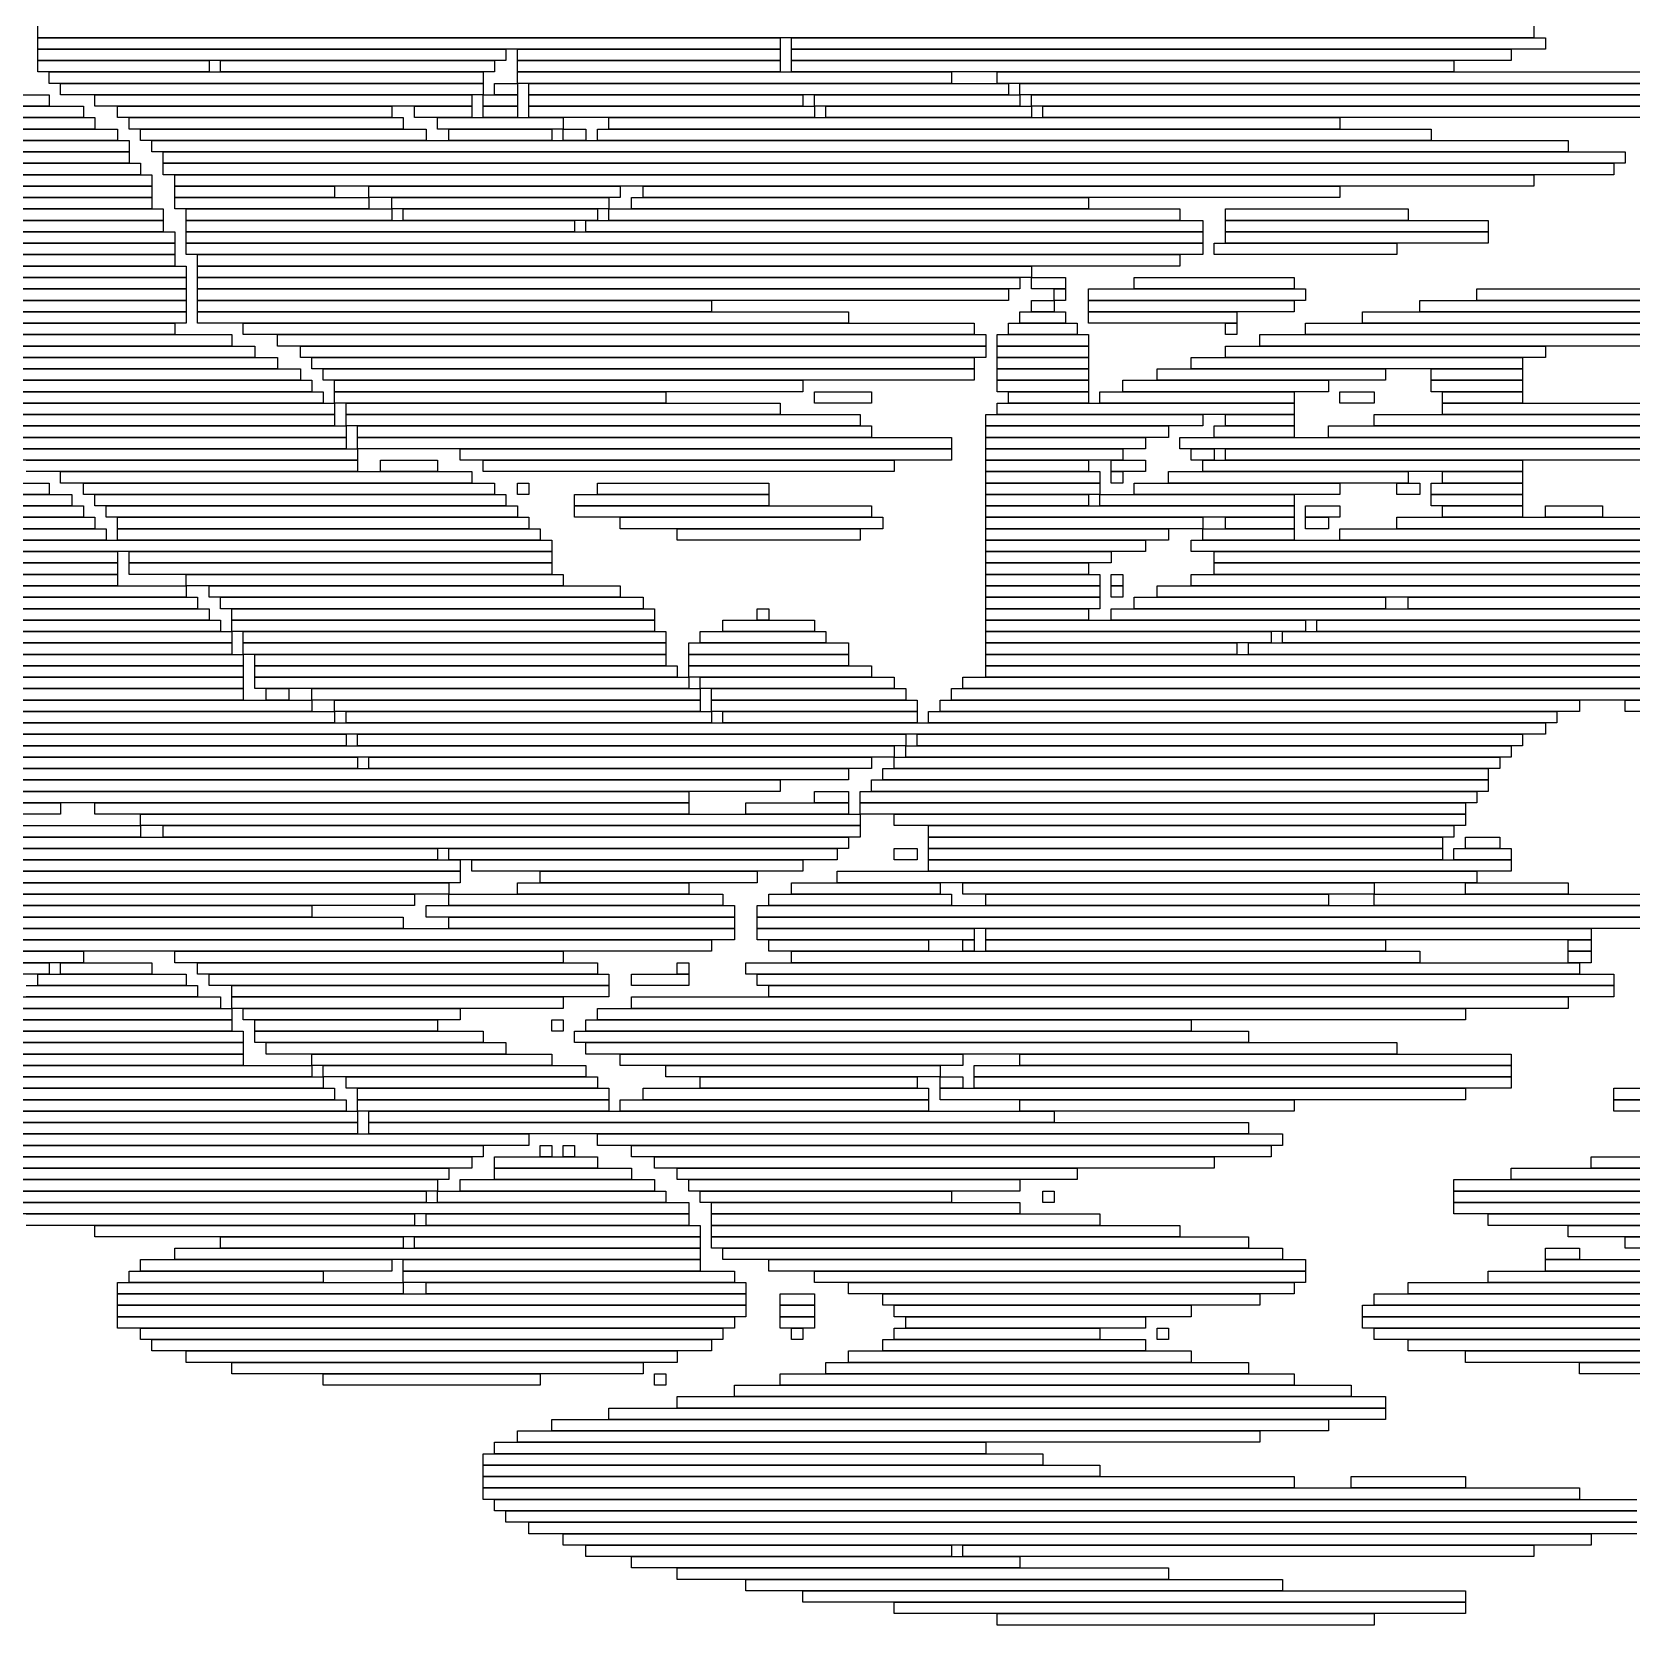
# Model space of a CAD drawing. Extents: x 39 to 985, y 65 to 958.
# Drawn here: x 126.5 to 266.5, y 71 to 210.5 of the extents above; entities that cross this region are included whole.
import ezdxf

# ---------------------------------------------------------------- set-up
doc = ezdxf.new("R2010")
doc.units = 0

msp = doc.modelspace()

# ---------------------------------------------------------------- linework, layer by layer
for p, q in [((127, 210), (127, 211)), ((258, 210), (127, 210)), ((127, 210), (192, 210)), ((127, 209), (127, 210)), ((192, 210), (192, 209)), ((193, 210), (259, 210)), ((193, 209), (193, 210)), ((258, 211), (258, 210)), ((259, 210), (259, 209)), ((192, 209), (127, 209)), ((127, 209), (168, 209)), ((127, 208), (127, 209)), ((168, 209), (168, 208)), ((169, 209), (192, 209)), ((169, 208), (169, 209)), ((192, 209), (192, 208)), ((259, 209), (193, 209)), ((193, 209), (256, 209)), ((193, 208), (193, 209)), ((256, 209), (256, 208)), ((168, 208), (127, 208)), ((127, 208), (142, 208)), ((127, 207), (127, 208)), ((142, 208), (142, 207)), ((143, 208), (167, 208)), ((143, 207), (143, 208)), ((167, 208), (167, 207)), ((192, 208), (169, 208)), ((169, 208), (192, 208)), ((169, 207), (169, 208)), ((192, 208), (192, 207)), ((256, 208), (193, 208)), ((193, 208), (251, 208)), ((193, 207), (193, 208)), ((251, 208), (251, 207)), ((142, 207), (127, 207)), ((128, 207), (166, 207)), ((128, 206), (128, 207)), ((166, 206), (128, 206)), ((129, 206), (166, 206)), ((129, 205), (129, 206)), ((167, 207), (143, 207)), ((166, 207), (166, 206)), ((166, 206), (166, 205)), ((167, 206), (169, 206)), ((167, 205), (167, 206)), ((192, 207), (169, 207)), ((169, 207), (207, 207)), ((169, 206), (169, 207)), ((207, 206), (169, 206)), ((169, 206), (169, 205)), ((170, 206), (212, 206)), ((170, 205), (170, 206)), ((251, 207), (193, 207)), ((207, 207), (207, 206)), ((211, 207), (273, 207)), ((211, 206), (211, 207)), ((273, 206), (211, 206)), ((212, 206), (212, 205)), ((213, 206), (278, 206)), ((213, 205), (213, 206)), ((67, 205), (128, 205)), ((128, 205), (128, 204)), ((166, 205), (129, 205)), ((132, 205), (165, 205)), ((132, 204), (132, 205)), ((165, 205), (165, 204)), ((166, 205), (169, 205)), ((166, 204), (166, 205)), ((169, 205), (167, 205)), ((169, 205), (169, 204)), ((212, 205), (170, 205)), ((170, 205), (194, 205)), ((170, 204), (170, 205)), ((194, 205), (194, 204)), ((195, 205), (213, 205)), ((195, 204), (195, 205)), ((278, 205), (213, 205)), ((213, 205), (213, 204)), ((214, 205), (278, 205)), ((214, 204), (214, 205)), ((66, 204), (131, 204)), ((131, 203), (66, 203)), ((66, 203), (132, 203)), ((128, 204), (67, 204)), ((131, 204), (131, 203)), ((165, 204), (132, 204)), ((132, 203), (132, 202)), ((134, 204), (158, 204)), ((134, 203), (134, 204)), ((158, 203), (134, 203)), ((135, 203), (159, 203)), ((135, 202), (135, 203)), ((158, 204), (158, 203)), ((159, 203), (159, 202)), ((160, 204), (165, 204)), ((160, 203), (160, 204)), ((165, 203), (160, 203)), ((162, 203), (173, 203)), ((162, 202), (162, 203)), ((165, 204), (165, 203)), ((169, 204), (166, 204)), ((166, 204), (169, 204)), ((166, 203), (166, 204)), ((169, 203), (166, 203)), ((169, 204), (169, 203)), ((194, 204), (170, 204)), ((170, 204), (195, 204)), ((170, 203), (170, 204)), ((195, 203), (170, 203)), ((173, 203), (173, 202)), ((177, 203), (241, 203)), ((177, 202), (177, 203)), ((213, 204), (195, 204)), ((195, 204), (195, 203)), ((196, 204), (214, 204)), ((196, 203), (196, 204)), ((214, 203), (196, 203)), ((278, 204), (214, 204)), ((214, 204), (214, 203)), ((215, 204), (272, 204)), ((215, 203), (215, 204)), ((272, 203), (215, 203)), ((241, 203), (241, 202)), ((65, 202), (134, 202)), ((132, 202), (66, 202)), ((134, 202), (134, 201)), ((159, 202), (135, 202)), ((136, 202), (161, 202)), ((136, 201), (136, 202)), ((161, 202), (161, 201)), ((173, 202), (162, 202)), ((163, 202), (172, 202)), ((163, 201), (163, 202)), ((172, 202), (172, 201)), ((173, 202), (175, 202)), ((173, 201), (173, 202)), ((175, 202), (175, 201)), ((176, 202), (249, 202)), ((176, 201), (176, 202)), ((241, 202), (177, 202)), ((249, 202), (249, 201)), ((134, 201), (65, 201)), ((65, 201), (135, 201)), ((135, 201), (135, 200)), ((161, 201), (136, 201)), ((137, 201), (261, 201)), ((137, 200), (137, 201)), ((172, 201), (163, 201)), ((175, 201), (173, 201)), ((249, 201), (176, 201)), ((261, 201), (261, 200)), ((64, 199), (136, 199)), ((135, 200), (65, 200)), ((65, 200), (135, 200)), ((135, 199), (65, 199)), ((135, 200), (135, 199)), ((136, 199), (136, 198)), ((261, 200), (137, 200)), ((138, 200), (266, 200)), ((138, 199), (138, 200)), ((266, 199), (138, 199)), ((138, 199), (265, 199)), ((138, 198), (138, 199)), ((265, 199), (265, 198)), ((266, 200), (266, 199)), ((136, 198), (64, 198)), ((100, 198), (137, 198)), ((137, 198), (137, 197)), ((265, 198), (138, 198)), ((139, 198), (258, 198)), ((139, 197), (139, 198)), ((258, 198), (258, 197)), ((137, 197), (100, 197)), ((103, 197), (137, 197)), ((137, 196), (103, 196)), ((105, 196), (137, 196)), ((137, 197), (137, 196)), ((137, 196), (137, 195)), ((258, 197), (139, 197)), ((139, 197), (153, 197)), ((139, 196), (139, 197)), ((153, 196), (139, 196)), ((139, 196), (156, 196)), ((139, 195), (139, 196)), ((153, 197), (153, 196)), ((156, 197), (178, 197)), ((156, 196), (156, 197)), ((178, 196), (156, 196)), ((156, 196), (156, 195)), ((158, 196), (177, 196)), ((158, 195), (158, 196)), ((177, 196), (177, 195)), ((178, 197), (178, 196)), ((179, 196), (219, 196)), ((179, 195), (179, 196)), ((180, 197), (241, 197)), ((180, 196), (180, 197)), ((241, 196), (180, 196)), ((219, 196), (219, 195)), ((241, 197), (241, 196)), ((137, 195), (105, 195)), ((106, 195), (138, 195)), ((138, 195), (138, 194)), ((156, 195), (139, 195)), ((140, 195), (158, 195)), ((140, 194), (140, 195)), ((177, 195), (158, 195)), ((158, 195), (158, 194)), ((159, 195), (176, 195)), ((159, 194), (159, 195)), ((176, 195), (176, 194)), ((177, 195), (227, 195)), ((177, 194), (177, 195)), ((219, 195), (179, 195)), ((227, 195), (227, 194)), ((231, 195), (247, 195)), ((231, 194), (231, 195)), ((247, 195), (247, 194)), ((138, 194), (106, 194)), ((106, 194), (138, 194)), ((138, 194), (138, 193)), ((158, 194), (140, 194)), ((140, 194), (174, 194)), ((140, 193), (140, 194)), ((176, 194), (159, 194)), ((174, 194), (174, 193)), ((175, 194), (229, 194)), ((175, 193), (175, 194)), ((227, 194), (177, 194)), ((229, 194), (229, 193)), ((247, 194), (231, 194)), ((231, 194), (254, 194)), ((231, 193), (231, 194)), ((254, 194), (254, 193)), ((138, 193), (106, 193)), ((107, 193), (139, 193)), ((139, 192), (107, 192)), ((108, 192), (139, 192)), ((139, 193), (139, 192)), ((139, 192), (139, 191)), ((174, 193), (140, 193)), ((140, 193), (229, 193)), ((140, 192), (140, 193)), ((229, 192), (140, 192)), ((140, 192), (229, 192)), ((140, 191), (140, 192)), ((229, 193), (175, 193)), ((229, 193), (229, 192)), ((229, 192), (229, 191)), ((230, 192), (246, 192)), ((230, 191), (230, 192)), ((254, 193), (231, 193)), ((231, 193), (254, 193)), ((231, 192), (231, 193)), ((254, 192), (231, 192)), ((246, 192), (246, 191)), ((254, 193), (254, 192)), ((139, 191), (108, 191)), ((108, 191), (139, 191)), ((139, 191), (139, 190)), ((229, 191), (140, 191)), ((141, 191), (227, 191)), ((141, 190), (141, 191)), ((227, 191), (227, 190)), ((246, 191), (230, 191)), ((86, 190), (140, 190)), ((140, 189), (86, 189)), ((139, 190), (108, 190)), ((112, 189), (140, 189)), ((140, 190), (140, 189)), ((140, 189), (140, 188)), ((227, 190), (141, 190)), ((141, 190), (214, 190)), ((141, 189), (141, 190)), ((214, 189), (141, 189)), ((141, 189), (213, 189)), ((141, 188), (141, 189)), ((213, 189), (213, 188)), ((214, 190), (214, 189)), ((214, 189), (217, 189)), ((214, 188), (214, 189)), ((217, 189), (217, 188)), ((223, 189), (237, 189)), ((223, 188), (223, 189)), ((237, 189), (237, 188)), ((140, 188), (112, 188)), ((114, 188), (140, 188)), ((140, 188), (140, 187)), ((213, 188), (141, 188)), ((141, 188), (212, 188)), ((141, 187), (141, 188)), ((212, 188), (212, 187)), ((217, 188), (214, 188)), ((216, 188), (217, 188)), ((216, 187), (216, 188)), ((217, 188), (217, 187)), ((219, 188), (238, 188)), ((219, 187), (219, 188)), ((237, 188), (223, 188)), ((238, 188), (238, 187)), ((253, 188), (279, 188)), ((253, 187), (253, 188)), ((140, 187), (114, 187)), ((115, 187), (140, 187)), ((140, 187), (140, 186)), ((212, 187), (141, 187)), ((141, 187), (186, 187)), ((141, 186), (141, 187)), ((186, 187), (186, 186)), ((214, 187), (216, 187)), ((214, 186), (214, 187)), ((217, 187), (216, 187)), ((216, 187), (216, 186)), ((238, 187), (219, 187)), ((219, 187), (237, 187)), ((219, 186), (219, 187)), ((237, 187), (237, 186)), ((248, 187), (286, 187)), ((248, 186), (248, 187)), ((279, 187), (253, 187)), ((140, 186), (115, 186)), ((115, 186), (140, 186)), ((140, 185), (115, 185)), ((116, 185), (139, 185)), ((139, 185), (139, 184)), ((140, 186), (140, 185)), ((186, 186), (141, 186)), ((141, 186), (198, 186)), ((141, 185), (141, 186)), ((198, 185), (141, 185)), ((145, 185), (209, 185)), ((145, 184), (145, 185)), ((198, 186), (198, 185)), ((209, 185), (209, 184)), ((212, 185), (218, 185)), ((212, 184), (212, 185)), ((213, 186), (217, 186)), ((213, 185), (213, 186)), ((217, 185), (213, 185)), ((216, 186), (214, 186)), ((217, 186), (217, 185)), ((218, 185), (218, 184)), ((237, 186), (219, 186)), ((219, 186), (232, 186)), ((219, 185), (219, 186)), ((232, 185), (219, 185)), ((231, 185), (232, 185)), ((231, 184), (231, 185)), ((232, 186), (232, 185)), ((232, 185), (232, 184)), ((238, 185), (299, 185)), ((238, 184), (238, 185)), ((243, 186), (290, 186)), ((243, 185), (243, 186)), ((290, 185), (243, 185)), ((286, 186), (248, 186)), ((79, 184), (144, 184)), ((139, 184), (116, 184)), ((144, 184), (144, 183)), ((209, 184), (145, 184)), ((148, 184), (210, 184)), ((148, 183), (148, 184)), ((210, 184), (210, 183)), ((211, 184), (219, 184)), ((211, 183), (211, 184)), ((218, 184), (212, 184)), ((219, 184), (219, 183)), ((232, 184), (231, 184)), ((234, 184), (297, 184)), ((234, 183), (234, 184)), ((299, 184), (238, 184)), ((77, 182), (148, 182)), ((78, 183), (146, 183)), ((146, 182), (78, 182)), ((144, 183), (79, 183)), ((146, 183), (146, 182)), ((210, 183), (148, 183)), ((148, 182), (148, 181)), ((150, 183), (210, 183)), ((150, 182), (150, 183)), ((210, 182), (150, 182)), ((151, 182), (209, 182)), ((151, 181), (151, 182)), ((209, 182), (209, 181)), ((210, 183), (210, 182)), ((219, 183), (211, 183)), ((211, 183), (219, 183)), ((211, 182), (211, 183)), ((219, 182), (211, 182)), ((211, 182), (219, 182)), ((211, 181), (211, 182)), ((219, 183), (219, 182)), ((219, 182), (219, 181)), ((228, 182), (257, 182)), ((228, 181), (228, 182)), ((231, 183), (259, 183)), ((231, 182), (231, 183)), ((259, 182), (231, 182)), ((297, 183), (234, 183)), ((257, 182), (257, 181)), ((259, 183), (259, 182)), ((76, 181), (150, 181)), ((148, 181), (77, 181)), ((150, 181), (150, 180)), ((209, 181), (151, 181)), ((152, 181), (209, 181)), ((152, 180), (152, 181)), ((209, 181), (209, 180)), ((219, 181), (211, 181)), ((211, 181), (219, 181)), ((211, 180), (211, 181)), ((219, 181), (219, 180)), ((225, 181), (245, 181)), ((225, 180), (225, 181)), ((257, 181), (228, 181)), ((245, 181), (245, 180)), ((249, 181), (257, 181)), ((249, 180), (249, 181)), ((257, 181), (257, 180)), ((150, 180), (76, 180)), ((76, 180), (151, 180)), ((151, 180), (151, 179)), ((209, 180), (152, 180)), ((153, 180), (194, 180)), ((153, 179), (153, 180)), ((194, 180), (194, 179)), ((219, 180), (211, 180)), ((211, 180), (219, 180)), ((211, 179), (211, 180)), ((219, 180), (219, 179)), ((222, 180), (240, 180)), ((222, 179), (222, 180)), ((245, 180), (225, 180)), ((240, 180), (240, 179)), ((257, 180), (249, 180)), ((249, 180), (257, 180)), ((249, 179), (249, 180)), ((257, 180), (257, 179)), ((75, 178), (153, 178)), ((151, 179), (76, 179)), ((76, 179), (152, 179)), ((152, 178), (76, 178)), ((152, 179), (152, 178)), ((194, 179), (153, 179)), ((153, 179), (182, 179)), ((153, 178), (153, 179)), ((182, 178), (153, 178)), ((153, 178), (153, 177)), ((154, 178), (192, 178)), ((154, 177), (154, 178)), ((182, 179), (182, 178)), ((192, 178), (192, 177)), ((195, 179), (200, 179)), ((195, 178), (195, 179)), ((200, 178), (195, 178)), ((200, 179), (200, 178)), ((219, 179), (211, 179)), ((211, 178), (237, 178)), ((211, 177), (211, 178)), ((212, 179), (219, 179)), ((212, 178), (212, 179)), ((219, 178), (212, 178)), ((219, 179), (219, 178)), ((220, 179), (237, 179)), ((220, 178), (220, 179)), ((237, 178), (220, 178)), ((240, 179), (222, 179)), ((237, 179), (237, 178)), ((237, 178), (237, 177)), ((241, 179), (244, 179)), ((241, 178), (241, 179)), ((244, 178), (241, 178)), ((244, 179), (244, 178)), ((257, 179), (249, 179)), ((250, 179), (257, 179)), ((250, 178), (250, 179)), ((257, 178), (250, 178)), ((250, 178), (278, 178)), ((250, 177), (250, 178)), ((257, 179), (257, 178)), ((153, 177), (75, 177)), ((75, 177), (153, 177)), ((153, 177), (153, 176)), ((192, 177), (154, 177)), ((154, 177), (199, 177)), ((154, 176), (154, 177)), ((199, 177), (199, 176)), ((210, 177), (229, 177)), ((210, 176), (210, 177)), ((237, 177), (211, 177)), ((229, 177), (229, 176)), ((231, 177), (237, 177)), ((231, 176), (231, 177)), ((237, 177), (237, 176)), ((244, 177), (282, 177)), ((244, 176), (244, 177)), ((278, 177), (250, 177)), ((74, 176), (154, 176)), ((154, 175), (74, 175)), ((74, 175), (154, 175)), ((153, 176), (75, 176)), ((199, 176), (154, 176)), ((154, 176), (154, 175)), ((154, 175), (154, 174)), ((155, 176), (200, 176)), ((155, 175), (155, 176)), ((200, 175), (155, 175)), ((155, 175), (207, 175)), ((155, 174), (155, 175)), ((200, 176), (200, 175)), ((207, 175), (207, 174)), ((229, 176), (210, 176)), ((210, 176), (226, 176)), ((210, 175), (210, 176)), ((226, 175), (210, 175)), ((210, 175), (224, 175)), ((210, 174), (210, 175)), ((224, 175), (224, 174)), ((226, 176), (226, 175)), ((227, 175), (289, 175)), ((227, 174), (227, 175)), ((230, 176), (237, 176)), ((230, 175), (230, 176)), ((237, 175), (230, 175)), ((237, 176), (231, 176)), ((237, 176), (237, 175)), ((240, 176), (286, 176)), ((240, 175), (240, 176)), ((286, 175), (240, 175)), ((282, 176), (244, 176)), ((154, 174), (74, 174)), ((74, 174), (155, 174)), ((207, 174), (155, 174)), ((155, 174), (155, 173)), ((164, 174), (207, 174)), ((164, 173), (164, 174)), ((207, 174), (207, 173)), ((224, 174), (210, 174)), ((210, 174), (222, 174)), ((210, 173), (210, 174)), ((222, 174), (222, 173)), ((289, 174), (227, 174)), ((228, 174), (230, 174)), ((228, 173), (228, 174)), ((230, 174), (230, 173)), ((231, 174), (297, 174)), ((231, 173), (231, 174)), ((155, 173), (74, 173)), ((126, 173), (155, 173)), ((155, 173), (155, 172)), ((157, 173), (162, 173)), ((157, 172), (157, 173)), ((162, 173), (162, 172)), ((207, 173), (164, 173)), ((166, 173), (202, 173)), ((166, 172), (166, 173)), ((202, 173), (202, 172)), ((222, 173), (210, 173)), ((210, 173), (219, 173)), ((210, 172), (210, 173)), ((219, 173), (219, 172)), ((221, 173), (224, 173)), ((221, 172), (221, 173)), ((224, 173), (224, 172)), ((230, 173), (228, 173)), ((229, 173), (257, 173)), ((229, 172), (229, 173)), ((297, 173), (231, 173)), ((257, 173), (257, 172)), ((64, 171), (128, 171)), ((155, 172), (126, 172)), ((128, 171), (128, 170)), ((129, 172), (165, 172)), ((129, 171), (129, 172)), ((165, 171), (129, 171)), ((131, 171), (167, 171)), ((131, 170), (131, 171)), ((162, 172), (157, 172)), ((165, 172), (165, 171)), ((202, 172), (166, 172)), ((167, 171), (167, 170)), ((169, 171), (170, 171)), ((169, 170), (169, 171)), ((170, 171), (170, 170)), ((176, 171), (191, 171)), ((176, 170), (176, 171)), ((191, 171), (191, 170)), ((219, 172), (210, 172)), ((210, 172), (220, 172)), ((210, 171), (210, 172)), ((220, 171), (210, 171)), ((210, 171), (220, 171)), ((210, 170), (210, 171)), ((220, 172), (220, 171)), ((220, 171), (220, 170)), ((224, 172), (221, 172)), ((221, 172), (222, 172)), ((221, 171), (221, 172)), ((222, 171), (221, 171)), ((222, 172), (222, 171)), ((223, 171), (241, 171)), ((223, 170), (223, 171)), ((226, 172), (247, 172)), ((226, 171), (226, 172)), ((247, 171), (226, 171)), ((257, 172), (229, 172)), ((241, 171), (241, 170)), ((246, 171), (248, 171)), ((246, 170), (246, 171)), ((247, 172), (247, 171)), ((248, 171), (248, 170)), ((249, 171), (257, 171)), ((249, 170), (249, 171)), ((250, 172), (257, 172)), ((250, 171), (250, 172)), ((257, 171), (250, 171)), ((257, 172), (257, 171)), ((257, 171), (257, 170)), ((63, 170), (130, 170)), ((128, 170), (64, 170)), ((130, 170), (130, 169)), ((167, 170), (131, 170)), ((132, 170), (168, 170)), ((132, 169), (132, 170)), ((168, 170), (168, 169)), ((170, 170), (169, 170)), ((174, 170), (191, 170)), ((174, 169), (174, 170)), ((191, 170), (176, 170)), ((191, 170), (191, 169)), ((220, 170), (210, 170)), ((210, 170), (219, 170)), ((210, 169), (210, 170)), ((219, 170), (219, 169)), ((220, 170), (237, 170)), ((220, 169), (220, 170)), ((241, 170), (223, 170)), ((237, 170), (237, 169)), ((248, 170), (246, 170)), ((257, 170), (249, 170)), ((249, 170), (257, 170)), ((249, 169), (249, 170)), ((257, 170), (257, 169)), ((62, 169), (131, 169)), ((131, 168), (62, 168)), ((62, 168), (132, 168)), ((130, 169), (63, 169)), ((131, 169), (131, 168)), ((168, 169), (132, 169)), ((132, 168), (132, 167)), ((133, 169), (169, 169)), ((133, 168), (133, 169)), ((169, 168), (133, 168)), ((134, 168), (170, 168)), ((134, 167), (134, 168)), ((169, 169), (169, 168)), ((170, 168), (170, 167)), ((191, 169), (174, 169)), ((174, 169), (200, 169)), ((174, 168), (174, 169)), ((200, 168), (174, 168)), ((178, 168), (201, 168)), ((178, 167), (178, 168)), ((200, 169), (200, 168)), ((201, 168), (201, 167)), ((219, 169), (210, 169)), ((210, 169), (237, 169)), ((210, 168), (210, 169)), ((237, 168), (210, 168)), ((210, 168), (229, 168)), ((210, 167), (210, 168)), ((237, 169), (220, 169)), ((229, 168), (229, 167)), ((231, 168), (237, 168)), ((231, 167), (231, 168)), ((237, 169), (237, 168)), ((237, 168), (237, 167)), ((238, 169), (241, 169)), ((238, 168), (238, 169)), ((241, 168), (238, 168)), ((238, 168), (240, 168)), ((238, 167), (238, 168)), ((240, 168), (240, 167)), ((241, 169), (241, 168)), ((246, 168), (289, 168)), ((246, 167), (246, 168)), ((257, 169), (249, 169)), ((250, 169), (257, 169)), ((250, 168), (250, 169)), ((257, 168), (250, 168)), ((257, 169), (257, 168)), ((259, 169), (264, 169)), ((259, 168), (259, 169)), ((264, 168), (259, 168)), ((264, 169), (264, 168)), ((61, 167), (133, 167)), ((132, 167), (62, 167)), ((133, 167), (133, 166)), ((170, 167), (134, 167)), ((134, 167), (171, 167)), ((134, 166), (134, 167)), ((171, 167), (171, 166)), ((201, 167), (178, 167)), ((183, 167), (199, 167)), ((183, 166), (183, 167)), ((199, 167), (199, 166)), ((229, 167), (210, 167)), ((210, 167), (226, 167)), ((210, 166), (210, 167)), ((226, 167), (226, 166)), ((229, 167), (237, 167)), ((229, 166), (229, 167)), ((237, 167), (231, 167)), ((237, 167), (237, 166)), ((240, 167), (238, 167)), ((241, 167), (309, 167)), ((241, 166), (241, 167)), ((289, 167), (246, 167)), ((133, 166), (61, 166)), ((61, 166), (172, 166)), ((171, 166), (134, 166)), ((172, 166), (172, 165)), ((199, 166), (183, 166)), ((226, 166), (210, 166)), ((210, 166), (224, 166)), ((210, 165), (210, 166)), ((224, 166), (224, 165)), ((228, 166), (282, 166)), ((228, 165), (228, 166)), ((237, 166), (229, 166)), ((309, 166), (241, 166)), ((172, 165), (61, 165)), ((105, 165), (134, 165)), ((134, 164), (105, 164)), ((107, 164), (134, 164)), ((134, 165), (134, 164)), ((134, 164), (134, 163)), ((135, 165), (172, 165)), ((135, 164), (135, 165)), ((172, 164), (135, 164)), ((135, 164), (172, 164)), ((135, 163), (135, 164)), ((172, 165), (172, 164)), ((172, 164), (172, 163)), ((224, 165), (210, 165)), ((210, 165), (221, 165)), ((210, 164), (210, 165)), ((221, 164), (210, 164)), ((210, 164), (219, 164)), ((210, 163), (210, 164)), ((219, 164), (219, 163)), ((221, 165), (221, 164)), ((282, 165), (228, 165)), ((230, 165), (286, 165)), ((230, 164), (230, 165)), ((286, 164), (230, 164)), ((230, 164), (289, 164)), ((230, 163), (230, 164)), ((134, 163), (107, 163)), ((108, 163), (134, 163)), ((134, 163), (134, 162)), ((172, 163), (135, 163)), ((140, 163), (173, 163)), ((140, 162), (140, 163)), ((173, 163), (173, 162)), ((219, 163), (210, 163)), ((210, 163), (220, 163)), ((210, 162), (210, 163)), ((220, 163), (220, 162)), ((221, 163), (222, 163)), ((221, 162), (221, 163)), ((222, 163), (222, 162)), ((228, 163), (355, 163)), ((228, 162), (228, 163)), ((289, 163), (230, 163)), ((134, 162), (108, 162)), ((109, 162), (140, 162)), ((140, 161), (109, 161)), ((110, 161), (141, 161)), ((173, 162), (140, 162)), ((140, 162), (140, 161)), ((141, 161), (141, 160)), ((142, 162), (178, 162)), ((142, 161), (142, 162)), ((178, 161), (142, 161)), ((143, 161), (180, 161)), ((143, 160), (143, 161)), ((178, 162), (178, 161)), ((180, 161), (180, 160)), ((220, 162), (210, 162)), ((210, 162), (220, 162)), ((210, 161), (210, 162)), ((220, 161), (210, 161)), ((210, 161), (220, 161)), ((210, 160), (210, 161)), ((220, 162), (220, 161)), ((220, 161), (220, 160)), ((222, 162), (221, 162)), ((221, 162), (222, 162)), ((221, 161), (221, 162)), ((222, 161), (221, 161)), ((222, 162), (222, 161)), ((223, 161), (245, 161)), ((223, 160), (223, 161)), ((225, 162), (297, 162)), ((225, 161), (225, 162)), ((297, 161), (225, 161)), ((355, 162), (228, 162)), ((245, 161), (245, 160)), ((247, 161), (297, 161)), ((247, 160), (247, 161)), ((141, 160), (110, 160)), ((111, 160), (142, 160)), ((142, 160), (142, 159)), ((180, 160), (143, 160)), ((144, 160), (181, 160)), ((144, 159), (144, 160)), ((181, 160), (181, 159)), ((190, 160), (191, 160)), ((190, 159), (190, 160)), ((191, 160), (191, 159)), ((220, 160), (210, 160)), ((210, 160), (219, 160)), ((210, 159), (210, 160)), ((219, 160), (219, 159)), ((221, 160), (299, 160)), ((221, 159), (221, 160)), ((245, 160), (223, 160)), ((297, 160), (247, 160)), ((142, 159), (111, 159)), ((111, 159), (143, 159)), ((143, 159), (143, 158)), ((181, 159), (144, 159)), ((144, 159), (181, 159)), ((144, 158), (144, 159)), ((181, 159), (181, 158)), ((187, 159), (195, 159)), ((187, 158), (187, 159)), ((191, 159), (190, 159)), ((195, 159), (195, 158)), ((219, 159), (210, 159)), ((210, 159), (238, 159)), ((210, 158), (210, 159)), ((299, 159), (221, 159)), ((238, 159), (238, 158)), ((239, 159), (301, 159)), ((239, 158), (239, 159)), ((143, 158), (111, 158)), ((112, 158), (144, 158)), ((144, 157), (112, 157)), ((112, 157), (144, 157)), ((181, 158), (144, 158)), ((144, 158), (144, 157)), ((144, 157), (144, 156)), ((145, 158), (182, 158)), ((145, 157), (145, 158)), ((182, 157), (145, 157)), ((145, 157), (182, 157)), ((145, 156), (145, 157)), ((182, 158), (182, 157)), ((182, 157), (182, 156)), ((184, 157), (198, 157)), ((184, 156), (184, 157)), ((185, 158), (196, 158)), ((185, 157), (185, 158)), ((196, 157), (185, 157)), ((195, 158), (187, 158)), ((196, 158), (196, 157)), ((198, 157), (198, 156)), ((238, 158), (210, 158)), ((210, 158), (235, 158)), ((210, 157), (210, 158)), ((235, 157), (210, 157)), ((210, 157), (232, 157)), ((210, 156), (210, 157)), ((232, 157), (232, 156)), ((233, 157), (280, 157)), ((233, 156), (233, 157)), ((235, 158), (235, 157)), ((236, 158), (277, 158)), ((236, 157), (236, 158)), ((277, 157), (236, 157)), ((301, 158), (239, 158)), ((144, 156), (112, 156)), ((113, 156), (145, 156)), ((182, 156), (145, 156)), ((145, 156), (145, 155)), ((146, 156), (182, 156)), ((146, 155), (146, 156)), ((182, 156), (182, 155)), ((198, 156), (184, 156)), ((184, 156), (198, 156)), ((184, 155), (184, 156)), ((198, 156), (198, 155)), ((232, 156), (210, 156)), ((210, 156), (307, 156)), ((210, 155), (210, 156)), ((280, 156), (233, 156)), ((145, 155), (113, 155)), ((116, 155), (145, 155)), ((145, 154), (116, 154)), ((117, 154), (145, 154)), ((145, 155), (145, 154)), ((145, 154), (145, 153)), ((182, 155), (146, 155)), ((146, 155), (183, 155)), ((146, 154), (146, 155)), ((183, 154), (146, 154)), ((146, 154), (184, 154)), ((146, 153), (146, 154)), ((183, 155), (183, 154)), ((198, 155), (184, 155)), ((184, 155), (200, 155)), ((184, 154), (184, 155)), ((200, 154), (184, 154)), ((184, 154), (184, 153)), ((185, 154), (202, 154)), ((185, 153), (185, 154)), ((200, 155), (200, 154)), ((202, 154), (202, 153)), ((208, 154), (355, 154)), ((208, 153), (208, 154)), ((307, 155), (210, 155)), ((210, 155), (309, 155)), ((210, 154), (210, 155)), ((309, 154), (210, 154)), ((145, 153), (117, 153)), ((118, 153), (145, 153)), ((145, 153), (145, 152)), ((184, 153), (146, 153)), ((147, 153), (149, 153)), ((147, 152), (147, 153)), ((149, 153), (149, 152)), ((151, 153), (185, 153)), ((151, 152), (151, 153)), ((202, 153), (185, 153)), ((185, 153), (185, 152)), ((186, 153), (203, 153)), ((186, 152), (186, 153)), ((203, 153), (203, 152)), ((207, 153), (288, 153)), ((207, 152), (207, 153)), ((355, 153), (208, 153)), ((145, 152), (118, 152)), ((119, 152), (151, 152)), ((149, 152), (147, 152)), ((185, 152), (151, 152)), ((151, 152), (151, 151)), ((153, 152), (185, 152)), ((153, 151), (153, 152)), ((185, 152), (185, 151)), ((203, 152), (186, 152)), ((186, 152), (204, 152)), ((186, 151), (186, 152)), ((204, 152), (204, 151)), ((206, 152), (262, 152)), ((206, 151), (206, 152)), ((288, 152), (207, 152)), ((262, 152), (262, 151)), ((266, 152), (290, 152)), ((266, 151), (266, 152)), ((69, 151), (153, 151)), ((153, 150), (69, 150)), ((71, 150), (259, 150)), ((151, 151), (119, 151)), ((185, 151), (153, 151)), ((153, 151), (153, 150)), ((154, 151), (186, 151)), ((154, 150), (154, 151)), ((186, 150), (154, 150)), ((204, 151), (186, 151)), ((186, 151), (186, 150)), ((187, 151), (204, 151)), ((187, 150), (187, 151)), ((204, 150), (187, 150)), ((204, 151), (204, 150)), ((205, 151), (260, 151)), ((205, 150), (205, 151)), ((260, 150), (205, 150)), ((262, 151), (206, 151)), ((259, 150), (259, 149)), ((260, 151), (260, 150)), ((290, 151), (266, 151)), ((259, 149), (71, 149)), ((74, 149), (154, 149)), ((154, 149), (154, 148)), ((155, 149), (203, 149)), ((155, 148), (155, 149)), ((203, 149), (203, 148)), ((204, 149), (257, 149)), ((204, 148), (204, 149)), ((257, 149), (257, 148)), ((154, 148), (74, 148)), ((79, 148), (202, 148)), ((202, 147), (79, 147)), ((79, 147), (155, 147)), ((203, 148), (155, 148)), ((155, 147), (155, 146)), ((156, 147), (200, 147)), ((156, 146), (156, 147)), ((200, 147), (200, 146)), ((202, 148), (202, 147)), ((202, 147), (255, 147)), ((202, 146), (202, 147)), ((203, 148), (256, 148)), ((203, 147), (203, 148)), ((256, 147), (203, 147)), ((257, 148), (204, 148)), ((255, 147), (255, 146)), ((256, 148), (256, 147)), ((78, 146), (198, 146)), ((155, 146), (79, 146)), ((200, 146), (156, 146)), ((198, 146), (198, 145)), ((201, 146), (254, 146)), ((201, 145), (201, 146)), ((255, 146), (202, 146)), ((254, 146), (254, 145)), ((77, 145), (192, 145)), ((198, 145), (78, 145)), ((192, 145), (192, 144)), ((200, 145), (254, 145)), ((200, 144), (200, 145)), ((254, 145), (201, 145)), ((254, 145), (254, 144)), ((192, 144), (77, 144)), ((77, 144), (184, 144)), ((184, 143), (77, 143)), ((77, 143), (129, 143)), ((129, 143), (129, 142)), ((132, 143), (184, 143)), ((132, 142), (132, 143)), ((184, 144), (184, 143)), ((184, 143), (184, 142)), ((189, 143), (198, 143)), ((189, 142), (189, 143)), ((195, 144), (198, 144)), ((195, 143), (195, 144)), ((198, 143), (195, 143)), ((198, 144), (198, 143)), ((198, 143), (198, 142)), ((199, 144), (253, 144)), ((199, 143), (199, 144)), ((253, 143), (199, 143)), ((199, 143), (252, 143)), ((199, 142), (199, 143)), ((254, 144), (200, 144)), ((252, 143), (252, 142)), ((253, 144), (253, 143)), ((129, 142), (77, 142)), ((184, 142), (132, 142)), ((136, 142), (199, 142)), ((136, 141), (136, 142)), ((198, 142), (189, 142)), ((252, 142), (199, 142)), ((199, 142), (199, 141)), ((202, 142), (252, 142)), ((202, 141), (202, 142)), ((252, 142), (252, 141)), ((78, 141), (136, 141)), ((136, 140), (78, 140)), ((79, 140), (198, 140)), ((199, 141), (136, 141)), ((136, 141), (136, 140)), ((138, 141), (199, 141)), ((138, 140), (138, 141)), ((199, 140), (138, 140)), ((198, 140), (198, 139)), ((199, 141), (199, 140)), ((252, 141), (202, 141)), ((205, 141), (251, 141)), ((205, 140), (205, 141)), ((251, 140), (205, 140)), ((205, 140), (250, 140)), ((205, 139), (205, 140)), ((250, 140), (250, 139)), ((251, 141), (251, 140)), ((252, 140), (255, 140)), ((252, 139), (252, 140)), ((255, 140), (255, 139)), ((198, 139), (79, 139)), ((80, 139), (162, 139)), ((162, 139), (162, 138)), ((163, 139), (197, 139)), ((163, 138), (163, 139)), ((197, 139), (197, 138)), ((202, 139), (204, 139)), ((202, 138), (202, 139)), ((204, 139), (204, 138)), ((250, 139), (205, 139)), ((205, 139), (250, 139)), ((205, 138), (205, 139)), ((250, 139), (250, 138)), ((251, 139), (256, 139)), ((251, 138), (251, 139)), ((255, 139), (252, 139)), ((256, 139), (256, 138)), ((162, 138), (80, 138)), ((81, 138), (164, 138)), ((197, 138), (163, 138)), ((164, 138), (164, 137)), ((165, 138), (194, 138)), ((165, 137), (165, 138)), ((194, 138), (194, 137)), ((204, 138), (202, 138)), ((250, 138), (205, 138)), ((205, 138), (256, 138)), ((205, 137), (205, 138)), ((256, 138), (251, 138)), ((256, 138), (256, 137)), ((164, 137), (81, 137)), ((84, 137), (164, 137)), ((164, 136), (84, 136)), ((86, 136), (163, 136)), ((163, 136), (163, 135)), ((164, 137), (164, 136)), ((194, 137), (165, 137)), ((169, 136), (184, 136)), ((169, 135), (169, 136)), ((171, 137), (190, 137)), ((171, 136), (171, 137)), ((190, 136), (171, 136)), ((184, 136), (184, 135)), ((190, 137), (190, 136)), ((193, 136), (206, 136)), ((193, 135), (193, 136)), ((197, 137), (253, 137)), ((197, 136), (197, 137)), ((253, 136), (197, 136)), ((256, 137), (205, 137)), ((206, 136), (206, 135)), ((208, 136), (244, 136)), ((208, 135), (208, 136)), ((244, 136), (244, 135)), ((252, 136), (261, 136)), ((252, 135), (252, 136)), ((253, 137), (253, 136)), ((261, 136), (261, 135)), ((163, 135), (86, 135)), ((90, 135), (160, 135)), ((160, 135), (160, 134)), ((163, 135), (187, 135)), ((163, 134), (163, 135)), ((184, 135), (169, 135)), ((187, 135), (187, 134)), ((191, 135), (207, 135)), ((191, 134), (191, 135)), ((206, 135), (193, 135)), ((207, 135), (207, 134)), ((244, 135), (208, 135)), ((210, 135), (240, 135)), ((210, 134), (210, 135)), ((240, 135), (240, 134)), ((244, 135), (273, 135)), ((244, 134), (244, 135)), ((261, 135), (252, 135)), ((160, 134), (90, 134)), ((95, 134), (151, 134)), ((151, 133), (95, 133)), ((103, 133), (159, 133)), ((151, 134), (151, 133)), ((159, 133), (159, 132)), ((161, 134), (188, 134)), ((161, 133), (161, 134)), ((188, 133), (161, 133)), ((187, 134), (163, 134)), ((163, 133), (188, 133)), ((163, 132), (163, 133)), ((188, 134), (188, 133)), ((188, 133), (188, 132)), ((190, 134), (273, 134)), ((190, 133), (190, 134)), ((273, 133), (190, 133)), ((190, 133), (272, 133)), ((190, 132), (190, 133)), ((207, 134), (191, 134)), ((240, 134), (210, 134)), ((273, 134), (244, 134)), ((159, 132), (103, 132)), ((112, 132), (188, 132)), ((188, 132), (163, 132)), ((188, 132), (188, 131)), ((272, 132), (190, 132)), ((190, 132), (209, 132)), ((190, 131), (190, 132)), ((209, 132), (209, 131)), ((210, 132), (263, 132)), ((210, 131), (210, 132)), ((263, 132), (263, 131)), ((111, 131), (186, 131)), ((188, 131), (112, 131)), ((186, 131), (186, 130)), ((209, 131), (190, 131)), ((191, 131), (205, 131)), ((191, 130), (191, 131)), ((205, 131), (205, 130)), ((208, 131), (209, 131)), ((208, 130), (208, 131)), ((209, 131), (209, 130)), ((263, 131), (210, 131)), ((210, 131), (245, 131)), ((210, 130), (210, 131)), ((245, 131), (245, 130)), ((261, 131), (263, 131)), ((261, 130), (261, 131)), ((263, 131), (263, 130)), ((106, 129), (128, 129)), ((108, 130), (131, 130)), ((131, 129), (108, 129)), ((186, 130), (111, 130)), ((128, 129), (128, 128)), ((129, 129), (137, 129)), ((129, 128), (129, 129)), ((131, 130), (131, 129)), ((137, 129), (137, 128)), ((139, 130), (173, 130)), ((139, 129), (139, 130)), ((173, 129), (139, 129)), ((141, 129), (176, 129)), ((141, 128), (141, 129)), ((173, 130), (173, 129)), ((176, 129), (176, 128)), ((183, 129), (184, 129)), ((183, 128), (183, 129)), ((184, 129), (184, 128)), ((189, 129), (262, 129)), ((189, 128), (189, 129)), ((205, 130), (191, 130)), ((193, 130), (248, 130)), ((193, 129), (193, 130)), ((248, 129), (193, 129)), ((209, 130), (208, 130)), ((245, 130), (210, 130)), ((248, 130), (248, 129)), ((263, 130), (261, 130)), ((261, 130), (263, 130)), ((261, 129), (261, 130)), ((263, 129), (261, 129)), ((262, 129), (262, 128)), ((263, 130), (263, 129)), ((128, 128), (106, 128)), ((127, 128), (140, 128)), ((127, 127), (127, 128)), ((137, 128), (129, 128)), ((140, 128), (140, 127)), ((176, 128), (141, 128)), ((142, 128), (177, 128)), ((142, 127), (142, 128)), ((177, 128), (177, 127)), ((179, 128), (184, 128)), ((179, 127), (179, 128)), ((184, 128), (183, 128)), ((184, 128), (184, 127)), ((262, 128), (189, 128)), ((190, 128), (265, 128)), ((190, 127), (190, 128)), ((265, 128), (265, 127)), ((125, 126), (143, 126)), ((126, 127), (141, 127)), ((141, 126), (126, 126)), ((140, 127), (127, 127)), ((141, 127), (141, 126)), ((177, 127), (142, 127)), ((143, 126), (143, 125)), ((144, 127), (177, 127)), ((144, 126), (144, 127)), ((177, 126), (144, 126)), ((144, 126), (173, 126)), ((144, 125), (144, 126)), ((173, 126), (173, 125)), ((177, 127), (177, 126)), ((184, 127), (179, 127)), ((179, 126), (261, 126)), ((179, 125), (179, 126)), ((265, 127), (190, 127)), ((191, 127), (265, 127)), ((191, 126), (191, 127)), ((265, 126), (191, 126)), ((261, 126), (261, 125)), ((265, 127), (265, 126)), ((100, 125), (144, 125)), ((143, 125), (125, 125)), ((173, 125), (144, 125)), ((144, 125), (144, 124)), ((145, 125), (164, 125)), ((145, 124), (145, 125)), ((164, 125), (164, 124)), ((176, 125), (252, 125)), ((176, 124), (176, 125)), ((261, 125), (179, 125)), ((252, 125), (252, 124)), ((99, 124), (144, 124)), ((144, 124), (100, 124)), ((144, 124), (144, 123)), ((164, 124), (145, 124)), ((146, 124), (162, 124)), ((146, 123), (146, 124)), ((162, 124), (162, 123)), ((172, 124), (173, 124)), ((172, 123), (172, 124)), ((173, 124), (173, 123)), ((175, 124), (228, 124)), ((175, 123), (175, 124)), ((252, 124), (176, 124)), ((228, 124), (228, 123)), ((98, 123), (145, 123)), ((145, 122), (98, 122)), ((98, 122), (145, 122)), ((144, 123), (99, 123)), ((145, 123), (145, 122)), ((145, 122), (145, 121)), ((162, 123), (146, 123)), ((146, 123), (166, 123)), ((146, 122), (146, 123)), ((166, 122), (146, 122)), ((147, 122), (168, 122)), ((147, 121), (147, 122)), ((166, 123), (166, 122)), ((168, 122), (168, 121)), ((173, 123), (172, 123)), ((174, 123), (233, 123)), ((174, 122), (174, 123)), ((233, 122), (174, 122)), ((228, 123), (175, 123)), ((175, 122), (246, 122)), ((175, 121), (175, 122)), ((233, 123), (233, 122)), ((246, 122), (246, 121)), ((145, 121), (98, 121)), ((98, 121), (145, 121)), ((145, 121), (145, 120)), ((168, 121), (147, 121)), ((151, 121), (172, 121)), ((151, 120), (151, 121)), ((172, 121), (172, 120)), ((246, 121), (175, 121)), ((178, 121), (208, 121)), ((178, 120), (178, 121)), ((208, 121), (208, 120)), ((213, 121), (256, 121)), ((213, 120), (213, 121)), ((256, 121), (256, 120)), ((145, 120), (98, 120)), ((98, 120), (151, 120)), ((151, 119), (98, 119)), ((98, 119), (152, 119)), ((172, 120), (151, 120)), ((151, 120), (151, 119)), ((152, 120), (175, 120)), ((152, 119), (152, 120)), ((175, 119), (152, 119)), ((152, 119), (152, 118)), ((154, 119), (176, 119)), ((154, 118), (154, 119)), ((175, 120), (175, 119)), ((176, 119), (176, 118)), ((208, 120), (178, 120)), ((182, 120), (206, 120)), ((182, 119), (182, 120)), ((206, 119), (182, 119)), ((185, 119), (204, 119)), ((185, 118), (185, 119)), ((204, 119), (204, 118)), ((206, 120), (206, 119)), ((206, 119), (208, 119)), ((206, 118), (206, 119)), ((208, 119), (208, 118)), ((209, 120), (256, 120)), ((209, 119), (209, 120)), ((256, 119), (209, 119)), ((209, 119), (256, 119)), ((209, 118), (209, 119)), ((256, 120), (213, 120)), ((256, 120), (256, 119)), ((256, 119), (256, 118)), ((152, 118), (98, 118)), ((99, 118), (153, 118)), ((153, 118), (153, 117)), ((176, 118), (154, 118)), ((155, 118), (177, 118)), ((155, 117), (155, 118)), ((177, 118), (177, 117)), ((180, 118), (205, 118)), ((180, 117), (180, 118)), ((204, 118), (185, 118)), ((205, 118), (205, 117)), ((208, 118), (206, 118)), ((206, 118), (252, 118)), ((206, 117), (206, 118)), ((256, 118), (209, 118)), ((252, 118), (252, 117)), ((265, 118), (300, 118)), ((265, 117), (265, 118)), ((153, 117), (99, 117)), ((100, 117), (154, 117)), ((154, 117), (154, 116)), ((177, 117), (155, 117)), ((155, 117), (177, 117)), ((155, 116), (155, 117)), ((177, 117), (177, 116)), ((178, 117), (205, 117)), ((178, 116), (178, 117)), ((205, 117), (180, 117)), ((205, 117), (205, 116)), ((252, 117), (206, 117)), ((213, 117), (237, 117)), ((213, 116), (213, 117)), ((237, 117), (237, 116)), ((300, 117), (265, 117)), ((265, 117), (298, 117)), ((265, 116), (265, 117)), ((154, 116), (100, 116)), ((101, 116), (155, 116)), ((155, 115), (101, 115)), ((102, 115), (155, 115)), ((177, 116), (155, 116)), ((155, 116), (155, 115)), ((155, 115), (155, 114)), ((156, 116), (216, 116)), ((156, 115), (156, 116)), ((216, 115), (156, 115)), ((156, 115), (233, 115)), ((156, 114), (156, 115)), ((205, 116), (178, 116)), ((237, 116), (213, 116)), ((216, 116), (216, 115)), ((233, 115), (233, 114)), ((298, 116), (265, 116)), ((155, 114), (102, 114)), ((104, 114), (170, 114)), ((233, 114), (156, 114)), ((170, 114), (170, 113)), ((176, 114), (236, 114)), ((176, 113), (176, 114)), ((236, 114), (236, 113)), ((170, 113), (104, 113)), ((106, 113), (166, 113)), ((166, 112), (106, 112)), ((108, 112), (165, 112)), ((165, 112), (165, 111)), ((166, 113), (166, 112)), ((167, 112), (176, 112)), ((167, 111), (167, 112)), ((171, 113), (172, 113)), ((171, 112), (171, 113)), ((172, 112), (171, 112)), ((172, 113), (172, 112)), ((173, 113), (174, 113)), ((173, 112), (173, 113)), ((174, 112), (173, 112)), ((174, 113), (174, 112)), ((236, 113), (176, 113)), ((176, 112), (176, 111)), ((179, 113), (235, 113)), ((179, 112), (179, 113)), ((235, 112), (179, 112)), ((181, 112), (230, 112)), ((181, 111), (181, 112)), ((230, 112), (230, 111)), ((235, 113), (235, 112)), ((263, 112), (295, 112)), ((263, 111), (263, 112)), ((165, 111), (108, 111)), ((110, 111), (163, 111)), ((163, 111), (163, 110)), ((176, 111), (167, 111)), ((167, 111), (179, 111)), ((167, 110), (167, 111)), ((179, 111), (179, 110)), ((230, 111), (181, 111)), ((183, 111), (218, 111)), ((183, 110), (183, 111)), ((218, 111), (218, 110)), ((256, 111), (295, 111)), ((256, 110), (256, 111)), ((295, 111), (263, 111)), ((163, 110), (110, 110)), ((113, 110), (162, 110)), ((162, 110), (162, 109)), ((164, 110), (181, 110)), ((164, 109), (164, 110)), ((179, 110), (167, 110)), ((181, 110), (181, 109)), ((218, 110), (183, 110)), ((184, 110), (213, 110)), ((184, 109), (184, 110)), ((213, 110), (213, 109)), ((251, 110), (292, 110)), ((251, 109), (251, 110)), ((295, 110), (256, 110)), ((162, 109), (113, 109)), ((117, 109), (161, 109)), ((161, 108), (117, 108)), ((121, 108), (184, 108)), ((161, 109), (161, 108)), ((162, 109), (182, 109)), ((162, 108), (162, 109)), ((182, 108), (162, 108)), ((181, 109), (164, 109)), ((182, 109), (182, 108)), ((213, 109), (184, 109)), ((184, 108), (184, 107)), ((185, 109), (207, 109)), ((185, 108), (185, 109)), ((207, 108), (185, 108)), ((186, 108), (213, 108)), ((186, 107), (186, 108)), ((207, 109), (207, 108)), ((213, 108), (213, 107)), ((215, 109), (216, 109)), ((215, 108), (215, 109)), ((216, 108), (215, 108)), ((216, 109), (216, 108)), ((292, 109), (251, 109)), ((251, 109), (290, 109)), ((251, 108), (251, 109)), ((290, 108), (251, 108)), ((251, 108), (289, 108)), ((251, 107), (251, 108)), ((184, 107), (121, 107)), ((126, 107), (160, 107)), ((160, 107), (160, 106)), ((161, 107), (184, 107)), ((161, 106), (161, 107)), ((184, 107), (184, 106)), ((213, 107), (186, 107)), ((186, 107), (220, 107)), ((186, 106), (186, 107)), ((220, 107), (220, 106)), ((289, 107), (251, 107)), ((254, 107), (289, 107)), ((254, 106), (254, 107)), ((160, 106), (126, 106)), ((132, 106), (185, 106)), ((132, 105), (132, 106)), ((185, 105), (132, 105)), ((143, 105), (159, 105)), ((143, 104), (143, 105)), ((159, 105), (159, 104)), ((160, 105), (185, 105)), ((160, 104), (160, 105)), ((184, 106), (161, 106)), ((185, 106), (185, 105)), ((185, 105), (185, 104)), ((220, 106), (186, 106)), ((186, 106), (227, 106)), ((186, 105), (186, 106)), ((227, 105), (186, 105)), ((186, 105), (233, 105)), ((186, 104), (186, 105)), ((227, 106), (227, 105)), ((233, 105), (233, 104)), ((289, 106), (254, 106)), ((261, 106), (333, 106)), ((261, 105), (261, 106)), ((333, 105), (261, 105)), ((266, 105), (371, 105)), ((266, 104), (266, 105)), ((139, 104), (185, 104)), ((139, 103), (139, 104)), ((159, 104), (143, 104)), ((185, 104), (160, 104)), ((185, 104), (185, 103)), ((233, 104), (186, 104)), ((187, 104), (236, 104)), ((187, 103), (187, 104)), ((236, 104), (236, 103)), ((259, 104), (262, 104)), ((259, 103), (259, 104)), ((262, 104), (262, 103)), ((371, 104), (266, 104)), ((136, 103), (158, 103)), ((136, 102), (136, 103)), ((185, 103), (139, 103)), ((158, 103), (158, 102)), ((159, 103), (185, 103)), ((159, 102), (159, 103)), ((185, 103), (185, 102)), ((236, 103), (187, 103)), ((191, 103), (238, 103)), ((191, 102), (191, 103)), ((238, 103), (238, 102)), ((262, 103), (259, 103)), ((259, 103), (388, 103)), ((259, 102), (259, 103)), ((134, 101), (159, 101)), ((134, 100), (134, 101)), ((135, 102), (152, 102)), ((135, 101), (135, 102)), ((152, 101), (135, 101)), ((158, 102), (136, 102)), ((152, 102), (152, 101)), ((185, 102), (159, 102)), ((159, 102), (188, 102)), ((159, 101), (159, 102)), ((188, 101), (159, 101)), ((159, 101), (159, 100)), ((161, 101), (189, 101)), ((161, 100), (161, 101)), ((188, 102), (188, 101)), ((189, 101), (189, 100)), ((238, 102), (191, 102)), ((195, 102), (238, 102)), ((195, 101), (195, 102)), ((238, 101), (195, 101)), ((198, 101), (237, 101)), ((198, 100), (198, 101)), ((237, 101), (237, 100)), ((238, 102), (238, 101)), ((247, 101), (379, 101)), ((247, 100), (247, 101)), ((254, 102), (377, 102)), ((254, 101), (254, 102)), ((377, 101), (254, 101)), ((388, 102), (259, 102)), ((159, 100), (134, 100)), ((134, 100), (189, 100)), ((134, 99), (134, 100)), ((189, 100), (161, 100)), ((189, 100), (189, 99)), ((192, 100), (195, 100)), ((192, 99), (192, 100)), ((195, 100), (195, 99)), ((237, 100), (198, 100)), ((201, 100), (234, 100)), ((201, 99), (201, 100)), ((234, 100), (234, 99)), ((244, 100), (380, 100)), ((244, 99), (244, 100)), ((379, 100), (247, 100)), ((189, 99), (134, 99)), ((134, 99), (189, 99)), ((134, 98), (134, 99)), ((189, 98), (134, 98)), ((134, 98), (188, 98)), ((134, 97), (134, 98)), ((188, 98), (188, 97)), ((189, 99), (189, 98)), ((195, 99), (192, 99)), ((192, 99), (195, 99)), ((192, 98), (192, 99)), ((195, 98), (192, 98)), ((192, 98), (195, 98)), ((192, 97), (192, 98)), ((195, 99), (195, 98)), ((195, 98), (195, 97)), ((234, 99), (201, 99)), ((202, 99), (228, 99)), ((202, 98), (202, 99)), ((228, 98), (202, 98)), ((203, 98), (224, 98)), ((203, 97), (203, 98)), ((224, 98), (224, 97)), ((228, 99), (228, 98)), ((243, 99), (380, 99)), ((243, 98), (243, 99)), ((380, 98), (243, 98)), ((243, 98), (305, 98)), ((243, 97), (243, 98)), ((380, 99), (244, 99)), ((188, 97), (134, 97)), ((136, 97), (187, 97)), ((136, 96), (136, 97)), ((187, 97), (187, 96)), ((195, 97), (192, 97)), ((193, 97), (194, 97)), ((193, 96), (193, 97)), ((194, 97), (194, 96)), ((202, 97), (220, 97)), ((202, 96), (202, 97)), ((224, 97), (203, 97)), ((220, 97), (220, 96)), ((225, 97), (226, 97)), ((225, 96), (225, 97)), ((226, 97), (226, 96)), ((305, 97), (243, 97)), ((244, 97), (304, 97)), ((244, 96), (244, 97)), ((187, 96), (136, 96)), ((137, 96), (186, 96)), ((137, 95), (137, 96)), ((186, 96), (186, 95)), ((194, 96), (193, 96)), ((201, 96), (224, 96)), ((201, 95), (201, 96)), ((220, 96), (202, 96)), ((224, 96), (224, 95)), ((226, 96), (225, 96)), ((304, 96), (244, 96)), ((247, 96), (299, 96)), ((247, 95), (247, 96)), ((186, 95), (137, 95)), ((140, 95), (183, 95)), ((140, 94), (140, 95)), ((183, 94), (140, 94)), ((144, 94), (180, 94)), ((144, 93), (144, 94)), ((180, 94), (180, 93)), ((183, 95), (183, 94)), ((196, 94), (233, 94)), ((196, 93), (196, 94)), ((198, 95), (228, 95)), ((198, 94), (198, 95)), ((228, 94), (198, 94)), ((224, 95), (201, 95)), ((228, 95), (228, 94)), ((233, 94), (233, 93)), ((299, 95), (247, 95)), ((252, 95), (305, 95)), ((252, 94), (252, 95)), ((305, 94), (252, 94)), ((262, 94), (379, 94)), ((262, 93), (262, 94)), ((180, 93), (144, 93)), ((152, 93), (171, 93)), ((152, 92), (152, 93)), ((171, 93), (171, 92)), ((181, 93), (182, 93)), ((181, 92), (181, 93)), ((182, 93), (182, 92)), ((192, 93), (237, 93)), ((192, 92), (192, 93)), ((233, 93), (196, 93)), ((237, 93), (237, 92)), ((379, 93), (262, 93)), ((171, 92), (152, 92)), ((182, 92), (181, 92)), ((183, 91), (245, 91)), ((183, 90), (183, 91)), ((188, 92), (242, 92)), ((188, 91), (188, 92)), ((242, 91), (188, 91)), ((237, 92), (192, 92)), ((242, 92), (242, 91)), ((245, 91), (245, 90)), ((177, 90), (245, 90)), ((177, 89), (177, 90)), ((245, 90), (183, 90)), ((245, 90), (245, 89)), ((172, 89), (240, 89)), ((172, 88), (172, 89)), ((245, 89), (177, 89)), ((240, 89), (240, 88)), ((167, 87), (210, 87)), ((167, 86), (167, 87)), ((169, 88), (234, 88)), ((169, 87), (169, 88)), ((234, 87), (169, 87)), ((240, 88), (172, 88)), ((210, 87), (210, 86)), ((234, 88), (234, 87)), ((166, 86), (215, 86)), ((166, 85), (166, 86)), ((210, 86), (167, 86)), ((215, 86), (215, 85)), ((215, 85), (166, 85)), ((166, 85), (220, 85)), ((166, 84), (166, 85)), ((220, 84), (166, 84)), ((166, 84), (237, 84)), ((166, 83), (166, 84)), ((220, 85), (220, 84)), ((237, 84), (237, 83)), ((242, 84), (252, 84)), ((242, 83), (242, 84)), ((252, 84), (252, 83)), ((237, 83), (166, 83)), ((166, 83), (262, 83)), ((166, 82), (166, 83)), ((252, 83), (242, 83)), ((262, 83), (262, 82)), ((262, 82), (166, 82)), ((167, 82), (267, 82)), ((167, 81), (167, 82)), ((267, 81), (167, 81)), ((168, 81), (267, 81)), ((168, 80), (168, 81)), ((267, 80), (168, 80)), ((170, 80), (267, 80)), ((170, 79), (170, 80)), ((267, 79), (170, 79)), ((173, 79), (263, 79)), ((173, 78), (173, 79)), ((263, 79), (263, 78)), ((263, 78), (173, 78)), ((175, 78), (207, 78)), ((175, 77), (175, 78)), ((207, 77), (175, 77)), ((179, 77), (213, 77)), ((179, 76), (179, 77)), ((207, 78), (207, 77)), ((208, 78), (258, 78)), ((208, 77), (208, 78)), ((258, 77), (208, 77)), ((213, 77), (213, 76)), ((258, 78), (258, 77)), ((213, 76), (179, 76)), ((183, 76), (226, 76)), ((183, 75), (183, 76)), ((226, 76), (226, 75)), ((226, 75), (183, 75)), ((189, 75), (236, 75)), ((189, 74), (189, 75)), ((236, 75), (236, 74)), ((236, 74), (189, 74)), ((194, 74), (252, 74)), ((194, 73), (194, 74)), ((252, 73), (194, 73)), ((202, 73), (252, 73)), ((202, 72), (202, 73)), ((252, 74), (252, 73)), ((252, 73), (252, 72)), ((252, 72), (202, 72)), ((211, 72), (244, 72)), ((211, 71), (211, 72)), ((244, 72), (244, 71)), ((244, 71), (211, 71))]:
    msp.add_line(p, q)

doc.saveas('drawing.dxf')
